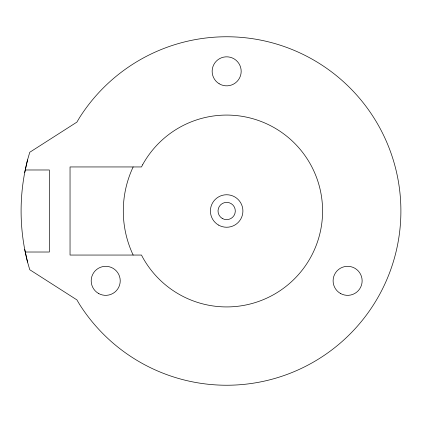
<?xml version="1.0" encoding="UTF-8"?>
<svg xmlns="http://www.w3.org/2000/svg" width="422" height="422" viewBox="0 0 422 422"><rect width="100%" height="100%" fill="white"/><g stroke="black" fill="none" stroke-linecap="round" stroke-linejoin="round"><path stroke-width="0.63" d="M24.74 172.482L27.557 159.88L29.767 152.268L76.894 122.122L79.547 117.638A174.239 174.239 0 0 1 340.512 79.104A174.239 174.239 0 0 1 340.512 342.896A174.239 174.239 0 0 1 79.547 304.362L76.894 299.878L29.767 269.732L27.557 262.12L24.74 249.518M133.162 166.948L132.735 167.845A103.369 103.369 0 0 0 132.176 252.92L133.162 255.052M25.299 169.982L49.332 169.982L49.332 252.018L25.299 252.018M27.557 262.12A205.561 205.561 0 0 1 27.557 159.88M142.599 164.786L141.497 166.948L70.041 166.948L70.041 255.052L141.497 255.052L142.599 257.214A95.931 95.931 0 0 0 287.809 284.913A95.931 95.931 0 0 0 287.809 137.087A95.931 95.931 0 0 0 142.599 164.786M219.134 83.746A14.522 14.522 0 0 0 241.178 71.645A14.522 14.522 0 0 0 219.677 58.605A14.522 14.522 0 0 0 219.134 83.746M340.359 293.406A14.522 14.522 0 0 0 362.139 280.836A14.522 14.522 0 0 0 340.359 268.26A14.522 14.522 0 0 0 340.359 293.406M98.447 293.406A14.522 14.522 0 0 0 120.228 280.836A14.522 14.522 0 0 0 98.447 268.26A14.522 14.522 0 0 0 98.447 293.406M218.538 225.074A16.247 16.247 0 0 0 242.908 211A16.247 16.247 0 0 0 218.538 196.926A16.247 16.247 0 0 0 218.538 225.074M222.167 218.38A8.64 8.64 0 0 0 235.302 211.206A8.64 8.64 0 0 0 222.521 203.415A8.64 8.64 0 0 0 222.167 218.38"/></g></svg>
